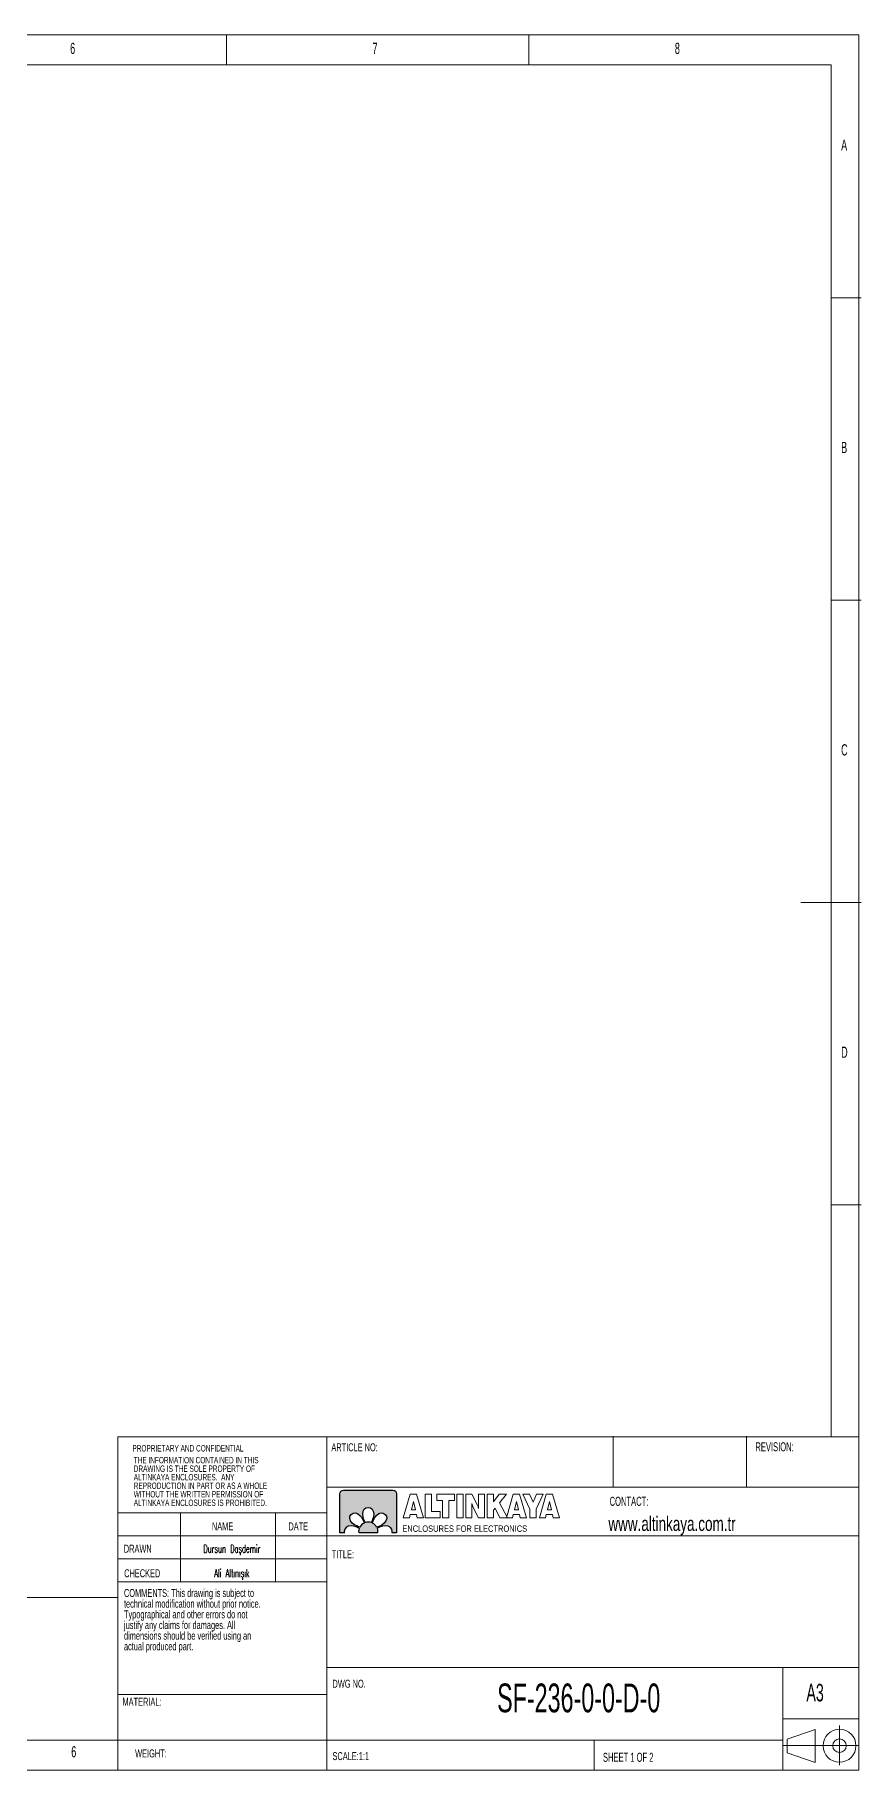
# Model space of a CAD drawing. Header units: millimetres. Extents: x 5 to 415, y 5 to 292.
# Drawn here: x 278.3 to 415, y 5 to 292 of the extents above; entities that cross this region are included whole.
import ezdxf

# ---------------------------------------------------------------- set-up
doc = ezdxf.new("R2010")
doc.units = ezdxf.units.MM
doc.layers.add('LAYER_1', color=179, linetype='Continuous', lineweight=15)
doc.layers.add('LAYER_2', color=1, linetype='Continuous')
doc.styles.add('SLDTEXTSTYLE0', font='TXT', dxfattribs={"width": 0.7})
doc.styles.add('SLDTEXTSTYLE1', font='TXT', dxfattribs={"width": 0.605})
doc.styles.add('SLDTEXTSTYLE2', font='TXT', dxfattribs={"width": 0.605, "bigfont": 'bigfont'})

# ---------------------------------------------------------------- blocks, each defined once
blk = doc.blocks.new('Block6')
at = {"layer": 'LAYER_1', "color": 250}
for p, q in [((0, 0), (1.27, 4.36)), ((1.27, 4.36), (2.44, 4.36)), ((2.44, 4.36), (3.71, 0)), ((4.04, 0), (4.04, 4.36)), ((4.04, 4.36), (5.2, 4.36)), ((5.2, 4.36), (5.2, 1.16)), ((6.19, 3.21), (6.19, 4.36)), ((6.19, 4.36), (9.41, 4.36)), ((7.23, 3.21), (6.19, 3.21)), ((7.23, 0), (7.23, 3.21)), ((9.41, 3.21), (8.39, 3.21)), ((8.39, 3.21), (8.39, 0)), ((9.41, 4.36), (9.41, 3.21)), ((9.82, 0), (9.82, 4.36)), ((9.82, 4.36), (11, 4.36)), ((11, 4.36), (11, 0)), ((11.52, 0), (11.52, 4.36)), ((11.52, 4.36), (12.62, 4.36)), ((12.62, 4.36), (13.64, 2.33)), ((13.82, 2.3), (13.82, 4.36)), ((13.82, 4.36), (14.92, 4.36)), ((14.92, 4.36), (14.92, 0)), ((15.42, 0), (15.42, 4.36)), ((15.42, 4.36), (16.57, 4.36)), ((16.57, 4.36), (16.57, 2.92)), ((16.57, 2.92), (17.61, 4.36)), ((17.61, 4.36), (18.96, 4.36)), ((18.96, 4.36), (17.67, 2.75)), ((18.94, 0), (20.21, 4.36)), ((20.21, 4.36), (21.38, 4.36)), ((21.38, 4.36), (22.65, 0)), ((23.27, 1.61), (21.94, 4.36)), ((21.94, 4.36), (23.22, 4.36)), ((23.22, 4.36), (23.84, 2.87)), ((23.84, 2.87), (24.47, 4.36)), ((25.72, 4.36), (24.42, 1.61)), ((24.47, 4.36), (25.72, 4.36)), ((25, 0), (26.27, 4.36)), ((26.27, 4.36), (27.44, 4.36)), ((27.44, 4.36), (28.71, 0)), ((1.14, 0), (0, 0)), ((1.28, 0.58), (1.14, 0)), ((2.43, 0.58), (1.28, 0.58)), ((1.86, 3), (1.49, 1.49)), ((1.49, 1.49), (2.22, 1.49)), ((2.22, 1.49), (1.86, 3)), ((2.56, 0), (2.43, 0.58)), ((3.71, 0), (2.56, 0)), ((6.77, 0), (4.04, 0)), ((5.2, 1.16), (6.77, 1.16)), ((6.77, 1.16), (6.77, 0)), ((8.39, 0), (7.23, 0)), ((11, 0), (9.82, 0)), ((12.62, 0), (11.52, 0)), ((12.62, 2.04), (12.62, 0)), ((13.82, 0), (12.8, 2.01)), ((14.92, 0), (13.82, 0)), ((16.57, 0), (15.42, 0)), ((16.86, 1.75), (16.57, 1.39)), ((16.57, 1.39), (16.57, 0)), ((17.74, 0), (16.86, 1.75)), ((17.67, 2.75), (19.12, 0)), ((19.12, 0), (17.74, 0)), ((20.08, 0), (18.94, 0)), ((20.22, 0.58), (20.08, 0)), ((21.37, 0.58), (20.22, 0.58)), ((20.8, 3), (20.43, 1.49)), ((20.43, 1.49), (21.16, 1.49)), ((21.16, 1.49), (20.8, 3)), ((21.5, 0), (21.37, 0.58)), ((22.65, 0), (21.5, 0)), ((23.27, 0), (23.27, 1.61)), ((24.42, 0), (23.27, 0)), ((24.42, 1.61), (24.42, 0)), ((26.14, 0), (25, 0)), ((26.28, 0.58), (26.14, 0)), ((27.43, 0.58), (26.28, 0.58)), ((26.86, 3), (26.49, 1.49)), ((26.49, 1.49), (27.21, 1.49)), ((27.21, 1.49), (26.86, 3)), ((27.56, 0), (27.43, 0.58)), ((28.71, 0), (27.56, 0))]:
    blk.add_line(p, q, dxfattribs=at)
for points in [[(12.7, 2.26), (12.67, 2.37), (12.63, 2.5), (12.59, 2.64)], [(12.59, 2.64), (12.6, 2.56), (12.61, 2.48), (12.62, 2.4)], [(12.62, 2.4), (12.62, 2.31), (12.62, 2.19), (12.62, 2.04)], [(12.8, 2.01), (12.77, 2.07), (12.74, 2.16), (12.7, 2.26)], [(13.64, 2.33), (13.67, 2.28), (13.7, 2.19), (13.73, 2.09)], [(13.73, 2.09), (13.77, 1.99), (13.81, 1.86), (13.85, 1.71)], [(13.82, 1.97), (13.82, 2.06), (13.82, 2.17), (13.82, 2.3)], [(13.85, 1.71), (13.84, 1.79), (13.83, 1.87), (13.82, 1.97)]]:
    blk.add_open_spline(points, degree=3, dxfattribs=at)
blk = doc.blocks.new('Block4_1')
at = {"color": 7, "linetype": 'Continuous', "lineweight": 0, "insert": (0.07, 1.37), "char_height": 1.3229, "attachment_point": 1, "style": 'SLDTEXTSTYLE0'}
blk.add_mtext('ENCLOSURES FOR ELECTRONICS', dxfattribs=at)
blk = doc.blocks.new('Block5')
at = {"layer": 'LAYER_1'}
for p, q in [((6.79, 7.34), (1.01, 5.34)), ((6.79, 7.34), (6.79, 0.54)), ((11.82, 8.19), (11.82, 0)), ((0, 4.03), (15.88, 4.03)), ((1.01, 5.34), (1.01, 2.54)), ((1.01, 2.54), (6.79, 0.54))]:
    blk.add_line(p, q, dxfattribs=at)
for radius in [3.4, 1.4]:
    blk.add_circle((11.82, 3.99), radius, dxfattribs=at)
blk = doc.blocks.new('SW_NOTE_0')
at = {"color": 0, "linetype": 'Continuous', "lineweight": 0, "char_height": 1.3229, "attachment_point": 1, "style": 'SLDTEXTSTYLE1'}
for s, insert in [('technical modification without prior notice.', (0, -0.06)), ('COMMENTS: This drawing is subject to', (0, 1.71)), ('Typographical and other errors do not', (0, -1.82)), ('justify any claims for damages. All', (0, -3.59)), ('dimensions should be verified using an', (0, -5.35)), ('actual produced part.', (0, -7.11))]:
    blk.add_mtext(s, dxfattribs=dict(at, insert=insert))
blk = doc.blocks.new('SW_NOTE_1')
at = {"color": 0, "linetype": 'Continuous', "lineweight": 0, "char_height": 1.0583, "attachment_point": 1, "style": 'SLDTEXTSTYLE1'}
for s, insert in [('THE INFORMATION CONTAINED IN THIS', (0, 1.36)), ('ALTINKAYA ENCLOSURES.  ANY', (0, -1.46)), ('DRAWING IS THE SOLE PROPERTY OF', (0, -0.05)), ('REPRODUCTION IN PART OR AS A WHOLE', (0, -2.87)), ('WITHOUT THE WRITTEN PERMISSION OF', (0, -4.28)), ('ALTINKAYA ENCLOSURES IS PROHIBITED.', (0, -5.69))]:
    blk.add_mtext(s, dxfattribs=dict(at, insert=insert))

msp = doc.modelspace()

# ---------------------------------------------------------------- hatches: boundary and pattern name
at = {"layer": 'LAYER_2'}
h = msp.add_hatch(color=256, dxfattribs=at)
edge = h.paths.add_edge_path(flags=0)
edge.add_spline(control_points=[(329.363, 51.312), (329.041, 51.312), (328.778, 51.05), (328.778, 50.727)], knot_values=[0.9444444, 0.9444444, 0.9444444, 0.9444444, 1, 1, 1, 1], weights=[1, 1, 1, 1], degree=3, periodic=0)
edge.add_line((328.778, 50.727), (328.778, 44.291))
edge.add_line((328.778, 44.291), (329.516, 44.291))
edge.add_spline(control_points=[(329.516, 44.291), (329.5, 44.362), (329.491, 44.438), (329.492, 44.518)], knot_values=[0.7777778, 0.7777778, 0.7777778, 0.7777778, 0.8333333, 0.8333333, 0.8333333, 0.8333333], weights=[1, 1, 1, 1], degree=3, periodic=0)
edge.add_spline(control_points=[(329.492, 44.518), (329.489, 45.083), (329.911, 45.404), (330.619, 45.418)], knot_values=[0.7222222, 0.7222222, 0.7222222, 0.7222222, 0.7777778, 0.7777778, 0.7777778, 0.7777778], weights=[1, 1, 1, 1], degree=3, periodic=0)
edge.add_spline(control_points=[(330.619, 45.418), (331.239, 45.429), (331.856, 45.083), (331.999, 44.997)], knot_values=[0.6666667, 0.6666667, 0.6666667, 0.6666667, 0.7222222, 0.7222222, 0.7222222, 0.7222222], weights=[1, 1, 1, 1], degree=3, periodic=0)
edge.add_spline(control_points=[(331.999, 44.997), (331.948, 44.845), (331.921, 44.683), (331.921, 44.514)], knot_values=[0.6111111, 0.6111111, 0.6111111, 0.6111111, 0.6666667, 0.6666667, 0.6666667, 0.6666667], weights=[1, 1, 1, 1], degree=3, periodic=0)
edge.add_spline(control_points=[(331.921, 44.514), (331.921, 44.438), (331.926, 44.364), (331.937, 44.291)], knot_values=[0.5555556, 0.5555556, 0.5555556, 0.5555556, 0.6111111, 0.6111111, 0.6111111, 0.6111111], weights=[1, 1, 1, 1], degree=3, periodic=0)
edge.add_line((331.937, 44.291), (334.981, 44.291))
edge.add_spline(control_points=[(334.981, 44.291), (334.992, 44.364), (334.997, 44.438), (334.997, 44.514)], knot_values=[0.4444444, 0.4444444, 0.4444444, 0.4444444, 0.5, 0.5, 0.5, 0.5], weights=[1, 1, 1, 1], degree=3, periodic=0)
edge.add_spline(control_points=[(334.997, 44.514), (334.997, 44.68), (334.971, 44.839), (334.922, 44.989)], knot_values=[0.3888889, 0.3888889, 0.3888889, 0.3888889, 0.4444444, 0.4444444, 0.4444444, 0.4444444], weights=[1, 1, 1, 1], degree=3, periodic=0)
edge.add_spline(control_points=[(334.922, 44.989), (335.07, 45.077), (335.683, 45.419), (336.299, 45.408)], knot_values=[0.3333333, 0.3333333, 0.3333333, 0.3333333, 0.3888889, 0.3888889, 0.3888889, 0.3888889], weights=[1, 1, 1, 1], degree=3, periodic=0)
edge.add_spline(control_points=[(336.299, 45.408), (337.007, 45.395), (337.429, 45.073), (337.427, 44.509)], knot_values=[0.2777778, 0.2777778, 0.2777778, 0.2777778, 0.3333333, 0.3333333, 0.3333333, 0.3333333], weights=[1, 1, 1, 1], degree=3, periodic=0)
edge.add_spline(control_points=[(337.427, 44.509), (337.427, 44.432), (337.419, 44.359), (337.404, 44.291)], knot_values=[0.2222222, 0.2222222, 0.2222222, 0.2222222, 0.2777778, 0.2777778, 0.2777778, 0.2777778], weights=[1, 1, 1, 1], degree=3, periodic=0)
edge.add_line((337.404, 44.291), (338.14, 44.291))
edge.add_line((338.14, 44.291), (338.14, 50.727))
edge.add_spline(control_points=[(338.14, 50.727), (338.14, 51.05), (337.877, 51.312), (337.555, 51.312)], knot_values=[0.0555556, 0.0555556, 0.0555556, 0.0555556, 0.1111111, 0.1111111, 0.1111111, 0.1111111], weights=[1, 1, 1, 1], degree=3, periodic=0)
edge.add_line((337.555, 51.312), (329.363, 51.312))
edge = h.paths.add_edge_path(flags=0)
edge.add_spline(control_points=[(333.943, 45.974), (333.791, 46.025), (333.628, 46.052), (333.459, 46.052)], knot_values=[0.6666667, 0.6666667, 0.6666667, 0.6666667, 0.8333333, 0.8333333, 0.8333333, 0.8333333], weights=[1, 1, 1, 1], degree=3, periodic=0)
edge.add_spline(control_points=[(333.459, 46.052), (333.293, 46.052), (333.133, 46.026), (332.984, 45.977)], knot_values=[0.8333333, 0.8333333, 0.8333333, 0.8333333, 1, 1, 1, 1], weights=[1, 1, 1, 1], degree=3, periodic=0)
edge.add_spline(control_points=[(332.984, 45.977), (332.895, 46.124), (332.553, 46.737), (332.565, 47.354)], knot_values=[0, 0, 0, 0, 0.1666667, 0.1666667, 0.1666667, 0.1666667], weights=[1, 1, 1, 1], degree=3, periodic=0)
edge.add_spline(control_points=[(332.565, 47.354), (332.578, 48.062), (332.9, 48.483), (333.464, 48.481)], knot_values=[0.1666667, 0.1666667, 0.1666667, 0.1666667, 0.3333333, 0.3333333, 0.3333333, 0.3333333], weights=[1, 1, 1, 1], degree=3, periodic=0)
edge.add_spline(control_points=[(333.464, 48.481), (334.028, 48.483), (334.35, 48.062), (334.363, 47.354)], knot_values=[0.3333333, 0.3333333, 0.3333333, 0.3333333, 0.5, 0.5, 0.5, 0.5], weights=[1, 1, 1, 1], degree=3, periodic=0)
edge.add_spline(control_points=[(334.363, 47.354), (334.374, 46.733), (334.028, 46.117), (333.943, 45.974)], knot_values=[0.5, 0.5, 0.5, 0.5, 0.6666667, 0.6666667, 0.6666667, 0.6666667], weights=[1, 1, 1, 1], degree=3, periodic=0)
edge = h.paths.add_edge_path(flags=0)
edge.add_spline(control_points=[(332.091, 47.16), (332.537, 46.731), (332.728, 46.052), (332.769, 45.889)], knot_values=[0.6, 0.6, 0.6, 0.6, 0.8, 0.8, 0.8, 0.8], weights=[1, 1, 1, 1], degree=3, periodic=0)
edge.add_spline(control_points=[(332.769, 45.889), (332.476, 45.741), (332.237, 45.503), (332.088, 45.212)], knot_values=[0.8, 0.8, 0.8, 0.8, 1, 1, 1, 1], weights=[1, 1, 1, 1], degree=3, periodic=0)
edge.add_spline(control_points=[(332.088, 45.212), (331.919, 45.254), (331.246, 45.446), (330.819, 45.889)], knot_values=[0, 0, 0, 0, 0.2, 0.2, 0.2, 0.2], weights=[1, 1, 1, 1], degree=3, periodic=0)
edge.add_spline(control_points=[(330.819, 45.889), (330.328, 46.399), (330.257, 46.924), (330.658, 47.322)], knot_values=[0.2, 0.2, 0.2, 0.2, 0.4, 0.4, 0.4, 0.4], weights=[1, 1, 1, 1], degree=3, periodic=0)
edge.add_spline(control_points=[(330.658, 47.322), (331.056, 47.722), (331.581, 47.652), (332.091, 47.16)], knot_values=[0.4, 0.4, 0.4, 0.4, 0.6, 0.6, 0.6, 0.6], weights=[1, 1, 1, 1], degree=3, periodic=0)
edge = h.paths.add_edge_path(flags=0)
edge.add_spline(control_points=[(336.106, 45.882), (335.676, 45.436), (334.997, 45.245), (334.834, 45.204)], knot_values=[0.6, 0.6, 0.6, 0.6, 0.8, 0.8, 0.8, 0.8], weights=[1, 1, 1, 1], degree=3, periodic=0)
edge.add_spline(control_points=[(334.834, 45.204), (334.687, 45.497), (334.449, 45.736), (334.157, 45.885)], knot_values=[0.8, 0.8, 0.8, 0.8, 1, 1, 1, 1], weights=[1, 1, 1, 1], degree=3, periodic=0)
edge.add_spline(control_points=[(334.157, 45.885), (334.199, 46.053), (334.391, 46.726), (334.834, 47.153)], knot_values=[0, 0, 0, 0, 0.2, 0.2, 0.2, 0.2], weights=[1, 1, 1, 1], degree=3, periodic=0)
edge.add_spline(control_points=[(334.834, 47.153), (335.344, 47.645), (335.87, 47.715), (336.267, 47.315)], knot_values=[0.2, 0.2, 0.2, 0.2, 0.4, 0.4, 0.4, 0.4], weights=[1, 1, 1, 1], degree=3, periodic=0)
edge.add_spline(control_points=[(336.267, 47.315), (336.668, 46.917), (336.597, 46.392), (336.106, 45.882)], knot_values=[0.4, 0.4, 0.4, 0.4, 0.6, 0.6, 0.6, 0.6], weights=[1, 1, 1, 1], degree=3, periodic=0)

# ---------------------------------------------------------------- linework, layer by layer
at = {"layer": 'LAYER_1'}
for p, q in [((414.595, 292), (5, 292)), ((310, 292), (310, 287)), ((360, 287), (360, 292)), ((414.595, 5), (414.595, 292)), ((410, 287), (10, 287)), ((410, 287), (410, 60.159)), ((415, 248.5), (410, 248.5)), ((410, 198.5), (415, 198.5)), ((415, 148.5), (405, 148.5)), ((410, 98.5), (415, 98.5)), ((326.6, 60.159), (292.067, 60.159)), ((292.067, 60.159), (292.067, 5)), ((326.6, 60.159), (414.595, 60.159)), ((326.6, 60.159), (326.6, 5)), ((373.964, 51.832), (373.964, 60.25)), ((396.027, 51.832), (396.027, 60.231)), ((414.595, 51.832), (326.6, 51.832)), ((326.6, 47.591), (292.067, 47.591)), ((302.411, 47.591), (302.411, 36.14)), ((318.106, 47.591), (318.106, 36.15)), ((292.067, 43.751), (326.6, 43.751)), ((326.6, 43.751), (414.595, 43.751)), ((292.067, 39.941), (326.6, 39.941)), ((326.6, 36.15), (292.067, 36.15)), ((292.067, 33.549), (260, 33.549)), ((326.6, 22), (414.595, 22)), ((402, 9.25), (402, 22)), ((292.067, 17.52), (326.6, 17.52)), ((414.595, 13.5), (402, 13.5)), ((227.8, 10), (402, 10)), ((370.8, 5), (370.8, 10)), ((402, 10), (402, 5)), ((5, 5), (414.595, 5))]:
    msp.add_line(p, q, dxfattribs=at)
at = {"layer": 'LAYER_2', "color": 22}
for p, q in [((328.778, 44.291), (328.778, 50.727)), ((329.363, 51.312), (337.555, 51.312)), ((338.14, 50.727), (338.14, 44.291)), ((329.516, 44.291), (328.778, 44.291)), ((334.981, 44.291), (331.937, 44.291)), ((338.14, 44.291), (337.404, 44.291))]:
    msp.add_line(p, q, dxfattribs=at)
for points in [[(328.778, 50.727), (328.778, 51.05), (329.041, 51.312), (329.363, 51.312)], [(337.555, 51.312), (337.877, 51.312), (338.14, 51.05), (338.14, 50.727)], [(330.819, 45.889), (330.328, 46.399), (330.257, 46.924), (330.658, 47.322)], [(330.658, 47.322), (331.056, 47.722), (331.581, 47.652), (332.091, 47.16)], [(332.091, 47.16), (332.537, 46.731), (332.728, 46.052), (332.769, 45.889)], [(332.984, 45.977), (332.895, 46.124), (332.553, 46.737), (332.565, 47.354)], [(332.565, 47.354), (332.578, 48.062), (332.9, 48.483), (333.464, 48.481)], [(333.459, 46.052), (333.293, 46.052), (333.133, 46.026), (332.984, 45.977)], [(333.943, 45.974), (333.791, 46.025), (333.628, 46.052), (333.459, 46.052)], [(333.464, 48.481), (334.028, 48.483), (334.35, 48.062), (334.363, 47.354)], [(334.363, 47.354), (334.374, 46.733), (334.028, 46.117), (333.943, 45.974)], [(334.157, 45.885), (334.199, 46.053), (334.391, 46.726), (334.834, 47.153)], [(334.834, 47.153), (335.344, 47.645), (335.87, 47.715), (336.267, 47.315)], [(336.267, 47.315), (336.668, 46.917), (336.597, 46.392), (336.106, 45.882)], [(330.619, 45.418), (329.911, 45.404), (329.489, 45.083), (329.492, 44.518)], [(329.492, 44.518), (329.491, 44.438), (329.5, 44.362), (329.516, 44.291)], [(331.999, 44.997), (331.856, 45.083), (331.239, 45.429), (330.619, 45.418)], [(332.088, 45.212), (331.919, 45.254), (331.246, 45.446), (330.819, 45.889)], [(331.921, 44.514), (331.921, 44.683), (331.948, 44.845), (331.999, 44.997)], [(331.937, 44.291), (331.926, 44.364), (331.921, 44.438), (331.921, 44.514)], [(332.769, 45.889), (332.476, 45.741), (332.237, 45.503), (332.088, 45.212)], [(334.834, 45.204), (334.687, 45.497), (334.449, 45.736), (334.157, 45.885)], [(336.106, 45.882), (335.676, 45.436), (334.997, 45.245), (334.834, 45.204)], [(336.299, 45.408), (335.683, 45.419), (335.07, 45.077), (334.922, 44.989)], [(334.922, 44.989), (334.971, 44.839), (334.997, 44.68), (334.997, 44.514)], [(334.997, 44.514), (334.997, 44.438), (334.992, 44.364), (334.981, 44.291)], [(337.427, 44.509), (337.429, 45.073), (337.007, 45.395), (336.299, 45.408)], [(337.404, 44.291), (337.419, 44.359), (337.427, 44.432), (337.427, 44.509)]]:
    msp.add_open_spline(points, degree=3, dxfattribs=at)

# ---------------------------------------------------------------- block references
at = {"color": 7, "linetype": 'Continuous', "lineweight": 0}
for name, p in [('SW_NOTE_1', (294.686, 55.457)), ('SW_NOTE_0', (293.07, 33.271))]:
    msp.add_blockref(name, p, dxfattribs=at)
at = {"color": 7, "linetype": 'Continuous'}
for name, p, xscale, yscale, zscale in [('Block6', (339.258, 46.751), 0.9, 0.9, 0.9), ('Block4_1', (339.044, 44.394), 0.8, 0.8, 0.8), ('Block5', (401.945, 5.87), 0.8, 0.8, 0.8)]:
    msp.add_blockref(name, p, dxfattribs=dict(at, xscale=xscale, yscale=yscale, zscale=zscale))

# ---------------------------------------------------------------- texts
at = {"color": 7, "linetype": 'Continuous', "lineweight": 0}
for s, insert, char_height, attachment_point, style in [('6', (284.167, 290.668), 1.852, 1, 'SLDTEXTSTYLE1'), ('7', (334.167, 290.668), 1.852, 1, 'SLDTEXTSTYLE1'), ('8', (384.167, 290.668), 1.852, 1, 'SLDTEXTSTYLE1'), ('A', (411.667, 274.668), 1.852, 1, 'SLDTEXTSTYLE1'), ('B', (411.667, 224.668), 1.852, 1, 'SLDTEXTSTYLE1'), ('C', (411.667, 174.668), 1.852, 1, 'SLDTEXTSTYLE1'), ('D', (411.667, 124.668), 1.852, 1, 'SLDTEXTSTYLE1'), ('PROPRIETARY AND CONFIDENTIAL', (294.469, 58.774), 1.05833, 1, 'SLDTEXTSTYLE1'), ('ARTICLE NO:', (327.372, 59.073), 1.32292, 1, 'SLDTEXTSTYLE1'), ('REVISION:', (397.488, 59.243), 1.5, 1, 'SLDTEXTSTYLE1'), ('CONTACT:', (373.379, 50.23), 1.5, 1, 'SLDTEXTSTYLE1'), ('NAME', (307.616, 45.996), 1.3229, 1, 'SLDTEXTSTYLE1'), ('DATE', (320.264, 45.996), 1.3229, 1, 'SLDTEXTSTYLE1'), ('www.altinkaya.com.tr', (373.178, 46.964), 2.38125, 1, 'SLDTEXTSTYLE0'), ('DRAWN', (293.043, 42.302), 1.3229, 1, 'SLDTEXTSTYLE1'), ('Dursun Daşdemir', (310.911, 42.302), 1.32292, 2, 'SLDTEXTSTYLE2'), ('TITLE:', (327.438, 41.388), 1.3229, 1, 'SLDTEXTSTYLE1'), ('CHECKED', (293.103, 38.244), 1.3229, 1, 'SLDTEXTSTYLE1'), ('Ali Altınışık', (310.911, 38.244), 1.32292, 2, 'SLDTEXTSTYLE2'), ('DWG NO.', (327.555, 19.978), 1.3229, 1, 'SLDTEXTSTYLE1'), ('A3', (405.921, 19.3), 2.9104, 1, 'SLDTEXTSTYLE1'), ('MATERIAL:', (292.826, 16.987), 1.3229, 1, 'SLDTEXTSTYLE1'), ('6', (284.349, 8.984), 1.852, 1, 'SLDTEXTSTYLE1')]:
    msp.add_mtext(s, dxfattribs=dict(at, insert=insert, char_height=char_height, attachment_point=attachment_point, style=style))
at = {"layer": 'LAYER_1', "style": 'SLDTEXTSTYLE1'}
for s, insert, char_height, attachment_point in [('SF-236-0-0-D-0', (368.267, 19.349), 4.7625, 2), ('WEIGHT:', (294.915, 8.452), 1.3229, 1), ('SCALE:1:1', (327.555, 8.01), 1.3229, 1), ('SHEET 1 OF 2', (372.278, 7.9), 1.5, 1)]:
    msp.add_mtext(s, dxfattribs=dict(at, insert=insert, char_height=char_height, attachment_point=attachment_point))

doc.saveas('drawing.dxf')
